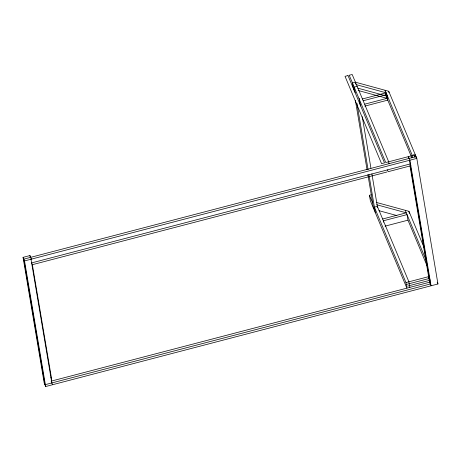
<?xml version="1.0" encoding="UTF-8"?>
<svg xmlns="http://www.w3.org/2000/svg" width="461" height="461" viewBox="0 0 461 461"><rect width="100%" height="100%" fill="white"/><g stroke="black" fill="none" stroke-linecap="round" stroke-linejoin="round"><path stroke-width="0.69" d="M31.44 259.128L29.948 255.561L23.05 257.365L44.193 382.964L45.685 386.525L437.95 283.982L416.807 158.388L388.732 91.272L355.414 82.196L352.458 82.968L353.633 89.947M357.154 86.351L354.198 87.123L355.131 92.69M362.432 98.965L386.082 92.782L387.021 98.349L364.76 104.169M363.176 100.752L386.831 94.568L387.764 100.129L364.807 106.134M23.05 257.365L24.542 260.926L416.807 158.388M387.43 169.896L388.174 171.682L410.843 165.753L410.1 163.972L31.63 262.908L32.374 264.689L386.94 171.999M409.846 287.376L408.913 281.815L377.357 206.384L374.401 207.156L405.957 282.587L406.89 288.148L370.373 200.846L369.434 195.28L371.209 194.819M382.636 219.004L406.291 212.821L376.677 204.747M385.016 226.167L407.973 220.162L427.122 265.934M405.957 282.587L428.626 276.658L430.113 280.225L407.518 286.131M406.7 284.368L429.37 278.438M51.096 381.161L429.56 282.224L431.052 285.785L409.904 160.192L408.417 156.625L408.769 158.711M356.468 84.715L386.082 92.782M357.724 88.132L387.2 96.165M358.093 90.465L387.021 98.349M376.309 202.414L408.942 211.305L423.895 247.056M378.988 210.689L396.898 215.569M413.759 154.429L414.865 157.074M411.909 157.841L385.966 95.83L385.027 90.264L412.359 155.593L412.71 157.679M437.207 282.201L437.95 283.982M405.236 210.297L426.183 260.373M369.434 195.28L372.667 203.001M50.9 377.375L51.649 379.161L32.374 264.689M51.344 381.754L52.583 384.722M416.3 158.025L416.058 156.602L23.793 259.145L44.942 384.745L430.303 284.005L409.512 160.491M415.666 156.907L415.315 154.821L385.748 162.554L349.225 75.247L352.181 74.475L388.704 161.776L389.055 163.868M409.95 165.724L429.56 282.224M388.732 91.272L388.969 92.667M408.942 211.305L409.293 213.391M407.973 220.162L407.034 214.601L383.385 220.784L383.615 222.173M359.159 98.274L360.467 106.047M362.254 116.645L370.938 168.225M371.889 173.878L377.594 207.773M355.408 82.191L355.765 84.282M356.918 103.287L368.097 169.706M368.933 174.656L375.34 212.723M355.414 100.544L367.071 169.792M367.907 174.736L373.6 208.568M30.927 258.736L51.839 382.941M29.948 255.561L30.299 257.647M24.542 260.926L45.685 386.525M347.997 75.569L345.035 76.342L381.558 163.649L384.514 162.871L347.997 75.569"/></g></svg>
